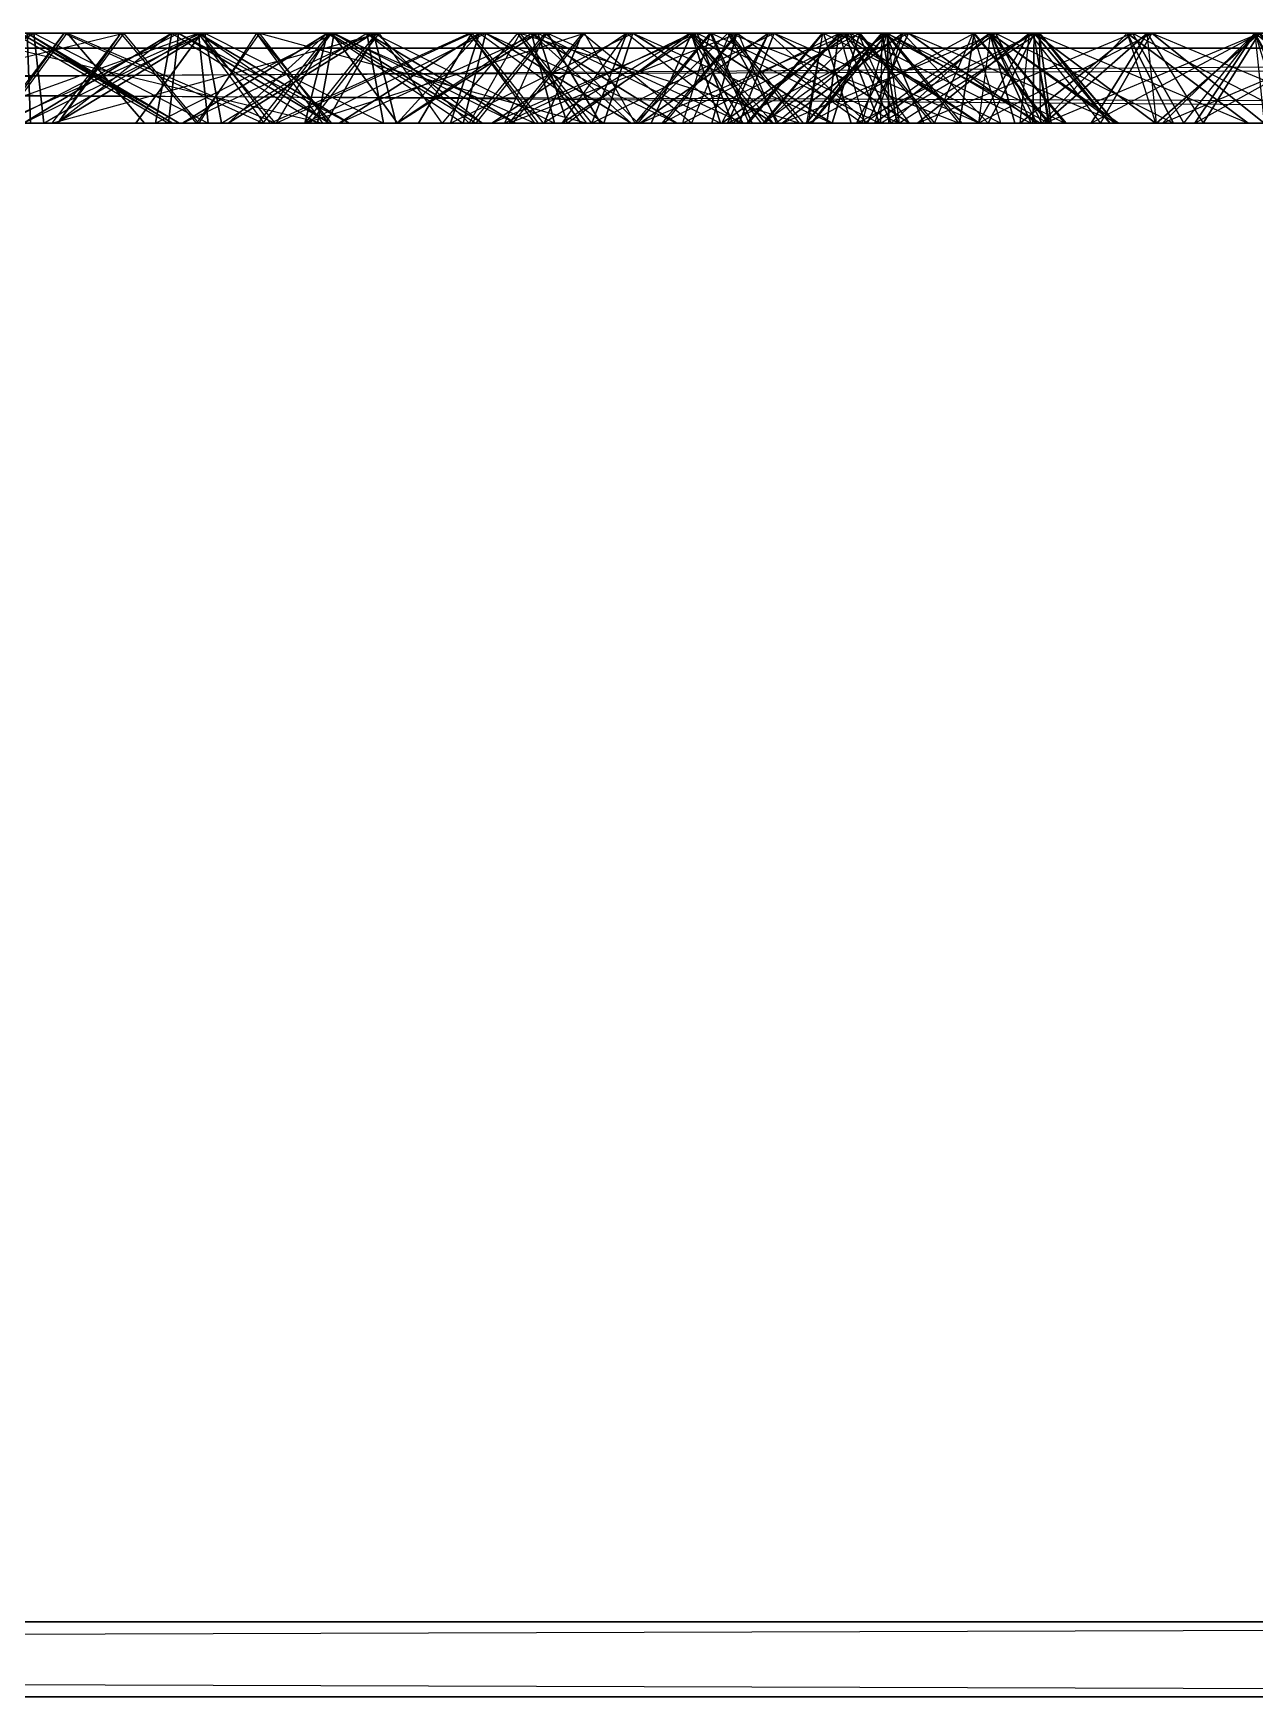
# Model space of a CAD drawing. Extents: x -14.5 to 19.3, y -2 to 15.6.
# Drawn here: x 6.171 to 6.986, y -0.55 to 0.56 of the extents above; entities that cross this region are included whole.
import ezdxf

# ---------------------------------------------------------------- set-up
doc = ezdxf.new("R2010")
doc.units = 0
doc.layers.add('UB3D', color=1, linetype='CONTINUOUS')

msp = doc.modelspace()

# ---------------------------------------------------------------- linework, layer by layer
at = {"layer": 'UB3D', "color": 2}
for points in [[(5.982397, 0.56, 4.289939), (6.149496, 0.5, 4.673707), (6.193267, 0.56, 4.647924)], [(6.069937, 0.56, 4.238375), (5.982397, 0.56, 4.289939), (6.280807, 0.56, 4.59636)], [(5.982397, 0.56, 4.289939), (6.280807, 0.56, 4.59636), (6.193267, 0.56, 4.647924)], [(6.026615, 0.56, 9.356724), (5.982401, 0.5, 9.331709), (6.231204, 0.56, 8.995114)], [(5.982401, 0.5, 9.331709), (6.231204, 0.56, 8.995114), (6.18699, 0.5, 8.970099)], [(6.026615, 0.56, 9.356724), (6.115041, 0.56, 9.406754), (6.231204, 0.56, 8.995114)], [(6.070288, 0.5, -13.774791), (6.057028, 0.5, -13.674063), (6.171017, 0.56, -13.76153)], [(6.057028, 0.5, -13.674063), (6.171017, 0.56, -13.76153), (6.157757, 0.56, -13.660802)], [(6.069937, 0.56, 4.238375), (6.113708, 0.5, 4.212592), (6.280807, 0.56, 4.59636)], [(6.070288, 0.5, 1.582792), (6.177648, 0.5, 1.619896), (6.171017, 0.56, 1.569531)], [(6.070288, 0.5, 1.582792), (6.157757, 0.56, 1.468803), (6.171017, 0.56, 1.569531)], [(6.070288, 0.5, -13.774791), (6.171017, 0.56, -13.76153), (6.177648, 0.5, -13.811895)], [(6.113708, 0.5, 4.212592), (6.280807, 0.56, 4.59636), (6.324578, 0.5, 4.570577)], [(6.159255, 0.5, 9.431769), (6.115041, 0.56, 9.406754), (6.363844, 0.5, 9.070159)], [(6.115041, 0.56, 9.406754), (6.363844, 0.5, 9.070159), (6.31963, 0.56, 9.045144)], [(6.115041, 0.56, 9.406754), (6.231204, 0.56, 8.995114), (6.31963, 0.56, 9.045144)], [(6.147447, 0.5, 4.552309), (6.145335, 0.5, 4.665881), (6.191186, 0.56, 4.644011)], [(6.145335, 0.5, 4.665881), (6.191186, 0.56, 4.644011), (6.324201, 0.5, 5.040882)], [(6.239149, 0.5, 4.508571), (6.147447, 0.5, 4.552309), (6.282888, 0.56, 4.600273)], [(6.147447, 0.5, 4.552309), (6.282888, 0.56, 4.600273), (6.191186, 0.56, 4.644011)], [(6.149496, 0.5, 4.673707), (6.193267, 0.56, 4.647924), (6.244832, 0.5, 4.735465)], [(6.157757, 0.56, 1.468803), (6.151126, 0.5, 1.418438), (6.267603, 0.56, 1.454341)], [(6.151126, 0.5, 1.418438), (6.267603, 0.56, 1.454341), (6.260972, 0.5, 1.403976)], [(6.151126, 0.5, -13.610437), (6.157757, 0.56, -13.660802), (6.260972, 0.5, -13.595975)], [(6.157757, 0.56, 1.468803), (6.171017, 0.56, 1.569531), (6.267603, 0.56, 1.454341)], [(6.157757, 0.56, -13.660802), (6.260972, 0.5, -13.595975), (6.267603, 0.56, -13.64634)], [(6.171017, 0.56, -13.76153), (6.157757, 0.56, -13.660802), (6.280863, 0.56, -13.747068)], [(6.157757, 0.56, -13.660802), (6.280863, 0.56, -13.747068), (6.267603, 0.56, -13.64634)], [(6.159955, 0.5, -13.609665), (6.162171, 0.56, -13.660416), (6.263672, 0.5, -13.655984)], [(6.162172, 0.56, 1.468417), (6.159956, 0.5, 1.417666), (6.263673, 0.5, 1.463986)], [(6.166603, 0.56, -13.761916), (6.162171, 0.56, -13.660416), (6.268104, 0.5, -13.757484)], [(6.162171, 0.56, -13.660416), (6.268104, 0.5, -13.757484), (6.263672, 0.5, -13.655984)], [(6.162172, 0.56, 1.468417), (6.166602, 0.56, 1.569917), (6.263673, 0.5, 1.463986)], [(6.164048, 0.5, -13.669099), (6.252243, 0.5, -13.597514), (6.263238, 0.56, -13.647109)], [(6.186038, 0.5, -13.768289), (6.164048, 0.5, -13.669099), (6.285228, 0.56, -13.746299)], [(6.164048, 0.5, -13.669099), (6.285228, 0.56, -13.746299), (6.263238, 0.56, -13.647109)], [(6.164049, 0.5, 1.477099), (6.263239, 0.56, 1.45511), (6.252244, 0.5, 1.405515)], [(6.164049, 0.5, 1.477099), (6.186037, 0.5, 1.576289), (6.263239, 0.56, 1.45511)], [(6.168818, 0.5, 1.620668), (6.166602, 0.56, 1.569917), (6.268103, 0.5, 1.565486)], [(6.166602, 0.56, 1.569917), (6.263673, 0.5, 1.463986), (6.268103, 0.5, 1.565486)], [(6.166603, 0.56, -13.761916), (6.168819, 0.5, -13.812667), (6.268104, 0.5, -13.757484)], [(6.177648, 0.5, 1.619896), (6.171017, 0.56, 1.569531), (6.287494, 0.5, 1.605434)], [(6.171017, 0.56, 1.569531), (6.287494, 0.5, 1.605434), (6.280863, 0.56, 1.555069)], [(6.171017, 0.56, 1.569531), (6.267603, 0.56, 1.454341), (6.280863, 0.56, 1.555069)], [(6.171017, 0.56, -13.76153), (6.177648, 0.5, -13.811895), (6.280863, 0.56, -13.747068)], [(6.177648, 0.5, -13.811895), (6.280863, 0.56, -13.747068), (6.287494, 0.5, -13.797433)], [(6.18706, 0.5, 9.091514), (6.229192, 0.56, 8.999063), (6.182966, 0.5, 8.977997)], [(6.229192, 0.56, 8.999063), (6.182966, 0.5, 8.977997), (6.401487, 0.56, 8.620997)], [(6.182966, 0.5, 8.977997), (6.401487, 0.56, 8.620997), (6.355261, 0.5, 8.599931)], [(6.186037, 0.5, 1.576289), (6.296222, 0.5, 1.603895), (6.285227, 0.56, 1.5543)], [(6.186037, 0.5, 1.576289), (6.263239, 0.56, 1.45511), (6.285227, 0.56, 1.5543)], [(6.186038, 0.5, -13.768289), (6.285228, 0.56, -13.746299), (6.296223, 0.5, -13.795894)], [(6.231204, 0.56, 8.995114), (6.18699, 0.5, 8.970099), (6.281234, 0.5, 8.906687)], [(6.18706, 0.5, 9.091514), (6.27951, 0.5, 9.133646), (6.229192, 0.56, 8.999063)], [(6.191186, 0.56, 4.644011), (6.324201, 0.5, 5.040882), (6.370052, 0.56, 5.019012)], [(6.282888, 0.56, 4.600273), (6.191186, 0.56, 4.644011), (6.461754, 0.56, 4.975274)], [(6.191186, 0.56, 4.644011), (6.461754, 0.56, 4.975274), (6.370052, 0.56, 5.019012)], [(6.280807, 0.56, 4.59636), (6.193267, 0.56, 4.647924), (6.332372, 0.5, 4.683901)], [(6.193267, 0.56, 4.647924), (6.332372, 0.5, 4.683901), (6.244832, 0.5, 4.735465)], [(6.27951, 0.5, 9.133646), (6.229192, 0.56, 8.999063), (6.321642, 0.56, 9.041195)], [(6.229192, 0.56, 8.999063), (6.321642, 0.56, 9.041195), (6.401487, 0.56, 8.620997)], [(6.231204, 0.56, 8.995114), (6.31963, 0.56, 9.045144), (6.281234, 0.5, 8.906687)], [(6.239149, 0.5, 4.508571), (6.282888, 0.56, 4.600273), (6.328739, 0.5, 4.578403)], [(6.252243, 0.5, -13.597514), (6.263238, 0.56, -13.647109), (6.360409, 0.5, -13.573534)], [(6.263239, 0.56, 1.45511), (6.252244, 0.5, 1.405515), (6.371406, 0.56, 1.43113)], [(6.252244, 0.5, 1.405515), (6.371406, 0.56, 1.43113), (6.360411, 0.5, 1.381535)], [(6.267603, 0.56, 1.454341), (6.260972, 0.5, 1.403976), (6.368332, 0.5, 1.44108)], [(6.260972, 0.5, -13.595975), (6.267603, 0.56, -13.64634), (6.368332, 0.5, -13.633079)], [(6.263238, 0.56, -13.647109), (6.360409, 0.5, -13.573534), (6.371404, 0.56, -13.623129)], [(6.285228, 0.56, -13.746299), (6.263238, 0.56, -13.647109), (6.393394, 0.56, -13.722319)], [(6.263238, 0.56, -13.647109), (6.393394, 0.56, -13.722319), (6.371404, 0.56, -13.623129)], [(6.263239, 0.56, 1.45511), (6.285227, 0.56, 1.5543), (6.371406, 0.56, 1.43113)], [(6.267603, 0.56, 1.454341), (6.280863, 0.56, 1.555069), (6.368332, 0.5, 1.44108)], [(6.280863, 0.56, -13.747068), (6.267603, 0.56, -13.64634), (6.381592, 0.5, -13.733807)], [(6.267603, 0.56, -13.64634), (6.381592, 0.5, -13.733807), (6.368332, 0.5, -13.633079)], [(6.270228, 0.5, -13.654827), (6.351848, 0.5, -13.575828), (6.367124, 0.56, -13.624276)], [(6.300778, 0.5, -13.751723), (6.270228, 0.5, -13.654827), (6.397674, 0.56, -13.721172)], [(6.270228, 0.5, -13.654827), (6.397674, 0.56, -13.721172), (6.367124, 0.56, -13.624276)], [(6.270229, 0.5, 1.462828), (6.367125, 0.56, 1.432277), (6.351849, 0.5, 1.383829)], [(6.270229, 0.5, 1.462828), (6.300779, 0.5, 1.559724), (6.367125, 0.56, 1.432277)], [(6.27951, 0.5, 9.133646), (6.367868, 0.5, 9.062261), (6.321642, 0.56, 9.041195)], [(6.280807, 0.56, 4.59636), (6.324578, 0.5, 4.570577), (6.332372, 0.5, 4.683901)], [(6.287494, 0.5, 1.605434), (6.280863, 0.56, 1.555069), (6.381592, 0.5, 1.541808)], [(6.280863, 0.56, 1.555069), (6.368332, 0.5, 1.44108), (6.381592, 0.5, 1.541808)], [(6.280863, 0.56, -13.747068), (6.287494, 0.5, -13.797433), (6.381592, 0.5, -13.733807)], [(6.31963, 0.56, 9.045144), (6.281234, 0.5, 8.906687), (6.36966, 0.5, 8.956717)], [(6.282888, 0.56, 4.600273), (6.328739, 0.5, 4.578403), (6.461754, 0.56, 4.975274)], [(6.296222, 0.5, 1.603895), (6.285227, 0.56, 1.5543), (6.404389, 0.5, 1.579915)], [(6.285227, 0.56, 1.5543), (6.404389, 0.5, 1.579915), (6.393394, 0.56, 1.53032)], [(6.285227, 0.56, 1.5543), (6.371406, 0.56, 1.43113), (6.393394, 0.56, 1.53032)], [(6.285228, 0.56, -13.746299), (6.296223, 0.5, -13.795894), (6.393394, 0.56, -13.722319)], [(6.296223, 0.5, -13.795894), (6.393394, 0.56, -13.722319), (6.404389, 0.5, -13.771914)], [(6.300778, 0.5, -13.751723), (6.397674, 0.56, -13.721172), (6.41295, 0.5, -13.76962)], [(6.300779, 0.5, 1.559724), (6.412951, 0.5, 1.577621), (6.397675, 0.56, 1.529173)], [(6.300779, 0.5, 1.559724), (6.367125, 0.56, 1.432277), (6.397675, 0.56, 1.529173)], [(6.363844, 0.5, 9.070159), (6.31963, 0.56, 9.045144), (6.36966, 0.5, 8.956717)], [(6.332741, 0.5, 4.919768), (6.320738, 0.5, 5.032723), (6.368321, 0.56, 5.014933)], [(6.320738, 0.5, 5.032723), (6.368321, 0.56, 5.014933), (6.46624, 0.5, 5.421886)], [(6.367868, 0.5, 9.062261), (6.321642, 0.56, 9.041195), (6.540163, 0.5, 8.684195)], [(6.321642, 0.56, 9.041195), (6.540163, 0.5, 8.684195), (6.493937, 0.56, 8.663129)], [(6.321642, 0.56, 9.041195), (6.401487, 0.56, 8.620997), (6.493937, 0.56, 8.663129)], [(6.324201, 0.5, 5.040882), (6.370052, 0.56, 5.019012), (6.413791, 0.5, 5.110714)], [(6.328739, 0.5, 4.578403), (6.461754, 0.56, 4.975274), (6.507605, 0.5, 4.953404)], [(6.427905, 0.5, 4.884188), (6.332741, 0.5, 4.919768), (6.463485, 0.56, 4.979353)], [(6.332741, 0.5, 4.919768), (6.463485, 0.56, 4.979353), (6.368321, 0.56, 5.014933)], [(6.351848, 0.5, -13.575828), (6.367124, 0.56, -13.624276), (6.457514, 0.5, -13.542512)], [(6.367125, 0.56, 1.432277), (6.351849, 0.5, 1.383829), (6.47279, 0.56, 1.398961)], [(6.351849, 0.5, 1.383829), (6.47279, 0.56, 1.398961), (6.457514, 0.5, 1.350513)], [(6.365912, 0.5, 8.720878), (6.399826, 0.56, 8.625106), (6.35194, 0.5, 8.608149)], [(6.399826, 0.56, 8.625106), (6.35194, 0.5, 8.608149), (6.538514, 0.56, 8.233462)], [(6.35194, 0.5, 8.608149), (6.538514, 0.56, 8.233462), (6.490628, 0.5, 8.216505)], [(6.401487, 0.56, 8.620997), (6.355261, 0.5, 8.599931), (6.443619, 0.5, 8.528546)], [(6.360409, 0.5, -13.573534), (6.371404, 0.56, -13.623129), (6.470594, 0.5, -13.601139)], [(6.371406, 0.56, 1.43113), (6.360411, 0.5, 1.381535), (6.470596, 0.5, 1.409141)], [(6.365912, 0.5, 8.720878), (6.461684, 0.5, 8.754792), (6.399826, 0.56, 8.625106)], [(6.367124, 0.56, -13.624276), (6.457514, 0.5, -13.542512), (6.47279, 0.56, -13.59096)], [(6.397674, 0.56, -13.721172), (6.367124, 0.56, -13.624276), (6.50334, 0.56, -13.687856)], [(6.367124, 0.56, -13.624276), (6.50334, 0.56, -13.687856), (6.47279, 0.56, -13.59096)], [(6.367125, 0.56, 1.432277), (6.397675, 0.56, 1.529173), (6.47279, 0.56, 1.398961)], [(6.368321, 0.56, 5.014933), (6.46624, 0.5, 5.421886), (6.513823, 0.56, 5.404096)], [(6.463485, 0.56, 4.979353), (6.368321, 0.56, 5.014933), (6.608987, 0.56, 5.368516)], [(6.368321, 0.56, 5.014933), (6.608987, 0.56, 5.368516), (6.513823, 0.56, 5.404096)], [(6.461754, 0.56, 4.975274), (6.370052, 0.56, 5.019012), (6.505493, 0.5, 5.066976)], [(6.370052, 0.56, 5.019012), (6.505493, 0.5, 5.066976), (6.413791, 0.5, 5.110714)], [(6.393394, 0.56, -13.722319), (6.371404, 0.56, -13.623129), (6.492584, 0.5, -13.700329)], [(6.371404, 0.56, -13.623129), (6.492584, 0.5, -13.700329), (6.470594, 0.5, -13.601139)], [(6.371406, 0.56, 1.43113), (6.393394, 0.56, 1.53032), (6.470596, 0.5, 1.409141)], [(6.37476, 0.5, 1.439357), (6.468625, 0.56, 1.400477), (6.449185, 0.5, 1.353544)], [(6.37476, 0.5, 1.439357), (6.41364, 0.5, 1.533221), (6.468625, 0.56, 1.400477)], [(6.374761, 0.5, -13.631356), (6.449185, 0.5, -13.545544), (6.468625, 0.56, -13.592476)], [(6.413641, 0.5, -13.72522), (6.374761, 0.5, -13.631356), (6.507505, 0.56, -13.68634)], [(6.374761, 0.5, -13.631356), (6.507505, 0.56, -13.68634), (6.468625, 0.56, -13.592476)], [(6.404389, 0.5, 1.579915), (6.393394, 0.56, 1.53032), (6.492584, 0.5, 1.508331)], [(6.393394, 0.56, 1.53032), (6.470596, 0.5, 1.409141), (6.492584, 0.5, 1.508331)], [(6.393394, 0.56, -13.722319), (6.404389, 0.5, -13.771914), (6.492584, 0.5, -13.700329)], [(6.397674, 0.56, -13.721172), (6.41295, 0.5, -13.76962), (6.50334, 0.56, -13.687856)], [(6.412951, 0.5, 1.577621), (6.397675, 0.56, 1.529173), (6.518616, 0.5, 1.544305)], [(6.397675, 0.56, 1.529173), (6.518616, 0.5, 1.544305), (6.50334, 0.56, 1.495857)], [(6.397675, 0.56, 1.529173), (6.47279, 0.56, 1.398961), (6.50334, 0.56, 1.495857)], [(6.461684, 0.5, 8.754792), (6.399826, 0.56, 8.625106), (6.495598, 0.56, 8.65902)], [(6.399826, 0.56, 8.625106), (6.495598, 0.56, 8.65902), (6.538514, 0.56, 8.233462)], [(6.401487, 0.56, 8.620997), (6.493937, 0.56, 8.663129), (6.443619, 0.5, 8.528546)], [(6.41295, 0.5, -13.76962), (6.50334, 0.56, -13.687856), (6.518616, 0.5, -13.736304)], [(6.41364, 0.5, 1.533221), (6.526945, 0.5, 1.541274), (6.507505, 0.56, 1.494341)], [(6.41364, 0.5, 1.533221), (6.468625, 0.56, 1.400477), (6.507505, 0.56, 1.494341)], [(6.413641, 0.5, -13.72522), (6.507505, 0.56, -13.68634), (6.526945, 0.5, -13.733272)], [(6.427905, 0.5, 4.884188), (6.463485, 0.56, 4.979353), (6.511068, 0.5, 4.961563)], [(6.493937, 0.56, 8.663129), (6.443619, 0.5, 8.528546), (6.536069, 0.5, 8.570678)], [(6.468625, 0.56, 1.400477), (6.449185, 0.5, 1.353544), (6.570985, 0.56, 1.358078)], [(6.449185, 0.5, 1.353544), (6.570985, 0.56, 1.358078), (6.551545, 0.5, 1.311145)], [(6.449185, 0.5, -13.545544), (6.468625, 0.56, -13.592476), (6.551544, 0.5, -13.503145)], [(6.47279, 0.56, 1.398961), (6.457514, 0.5, 1.350513), (6.569686, 0.5, 1.36841)], [(6.457514, 0.5, -13.542512), (6.47279, 0.56, -13.59096), (6.569686, 0.5, -13.560409)], [(6.461684, 0.5, 8.754792), (6.543484, 0.5, 8.675977), (6.495598, 0.56, 8.65902)], [(6.461754, 0.56, 4.975274), (6.507605, 0.5, 4.953404), (6.505493, 0.5, 5.066976)], [(6.463485, 0.56, 4.979353), (6.511068, 0.5, 4.961563), (6.608987, 0.56, 5.368516)], [(6.485302, 0.5, 5.301977), (6.463501, 0.5, 5.413457), (6.512453, 0.56, 5.399881)], [(6.463501, 0.5, 5.413457), (6.512453, 0.56, 5.399881), (6.574532, 0.5, 5.813821)], [(6.46624, 0.5, 5.421886), (6.513823, 0.56, 5.404096), (6.549403, 0.5, 5.499261)], [(6.468625, 0.56, 1.400477), (6.507505, 0.56, 1.494341), (6.570985, 0.56, 1.358078)], [(6.468625, 0.56, -13.592476), (6.551544, 0.5, -13.503145), (6.570984, 0.56, -13.550077)], [(6.507505, 0.56, -13.68634), (6.468625, 0.56, -13.592476), (6.609864, 0.56, -13.643941)], [(6.468625, 0.56, -13.592476), (6.609864, 0.56, -13.643941), (6.570984, 0.56, -13.550077)], [(6.47279, 0.56, 1.398961), (6.50334, 0.56, 1.495857), (6.569686, 0.5, 1.36841)], [(6.50334, 0.56, -13.687856), (6.47279, 0.56, -13.59096), (6.600236, 0.5, -13.657305)], [(6.47279, 0.56, -13.59096), (6.600236, 0.5, -13.657305), (6.569686, 0.5, -13.560409)], [(6.476849, 0.5, -13.598862), (6.543512, 0.5, -13.50689), (6.566968, 0.56, -13.55195)], [(6.523761, 0.5, -13.68898), (6.476849, 0.5, -13.598862), (6.61388, 0.56, -13.642068)], [(6.476849, 0.5, -13.598862), (6.61388, 0.56, -13.642068), (6.566968, 0.56, -13.55195)], [(6.476851, 0.5, 1.406863), (6.566969, 0.56, 1.359951), (6.543513, 0.5, 1.314892)], [(6.476851, 0.5, 1.406863), (6.523763, 0.5, 1.496981), (6.566969, 0.56, 1.359951)], [(6.583206, 0.5, 5.274827), (6.485302, 0.5, 5.301977), (6.610357, 0.56, 5.372731)], [(6.485302, 0.5, 5.301977), (6.610357, 0.56, 5.372731), (6.512453, 0.56, 5.399881)], [(6.511781, 0.5, 8.336063), (6.537219, 0.56, 8.2377), (6.488037, 0.5, 8.224981)], [(6.537219, 0.56, 8.2377), (6.488037, 0.5, 8.224981), (6.641245, 0.56, 7.83546)], [(6.488037, 0.5, 8.224981), (6.641245, 0.56, 7.83546), (6.592063, 0.5, 7.822741)], [(6.538514, 0.56, 8.233462), (6.490628, 0.5, 8.216505), (6.572428, 0.5, 8.13769)], [(6.540163, 0.5, 8.684195), (6.493937, 0.56, 8.663129), (6.536069, 0.5, 8.570678)], [(6.543484, 0.5, 8.675977), (6.495598, 0.56, 8.65902), (6.682172, 0.5, 8.284333)], [(6.495598, 0.56, 8.65902), (6.682172, 0.5, 8.284333), (6.634286, 0.56, 8.267376)], [(6.495598, 0.56, 8.65902), (6.538514, 0.56, 8.233462), (6.634286, 0.56, 8.267376)], [(6.518616, 0.5, 1.544305), (6.50334, 0.56, 1.495857), (6.600236, 0.5, 1.465306)], [(6.50334, 0.56, 1.495857), (6.569686, 0.5, 1.36841), (6.600236, 0.5, 1.465306)], [(6.50334, 0.56, -13.687856), (6.518616, 0.5, -13.736304), (6.600236, 0.5, -13.657305)], [(6.526945, 0.5, 1.541274), (6.507505, 0.56, 1.494341), (6.629305, 0.5, 1.498875)], [(6.507505, 0.56, 1.494341), (6.629305, 0.5, 1.498875), (6.609865, 0.56, 1.451942)], [(6.507505, 0.56, 1.494341), (6.570985, 0.56, 1.358078), (6.609865, 0.56, 1.451942)], [(6.507505, 0.56, -13.68634), (6.526945, 0.5, -13.733272), (6.609864, 0.56, -13.643941)], [(6.511068, 0.5, 4.961563), (6.608987, 0.56, 5.368516), (6.65657, 0.5, 5.350726)], [(6.511781, 0.5, 8.336063), (6.610143, 0.5, 8.361501), (6.537219, 0.56, 8.2377)], [(6.512453, 0.56, 5.399881), (6.574532, 0.5, 5.813821), (6.623484, 0.56, 5.800245)], [(6.610357, 0.56, 5.372731), (6.512453, 0.56, 5.399881), (6.721388, 0.56, 5.773095)], [(6.512453, 0.56, 5.399881), (6.721388, 0.56, 5.773095), (6.623484, 0.56, 5.800245)], [(6.608987, 0.56, 5.368516), (6.513823, 0.56, 5.404096), (6.644567, 0.5, 5.463681)], [(6.513823, 0.56, 5.404096), (6.644567, 0.5, 5.463681), (6.549403, 0.5, 5.499261)], [(6.523761, 0.5, -13.68898), (6.61388, 0.56, -13.642068), (6.637336, 0.5, -13.687128)], [(6.523763, 0.5, 1.496981), (6.637337, 0.5, 1.495128), (6.613881, 0.56, 1.450069)], [(6.523763, 0.5, 1.496981), (6.566969, 0.56, 1.359951), (6.613881, 0.56, 1.450069)], [(6.526945, 0.5, -13.733272), (6.609864, 0.56, -13.643941), (6.629304, 0.5, -13.690873)], [(6.610143, 0.5, 8.361501), (6.537219, 0.56, 8.2377), (6.635581, 0.56, 8.263138)], [(6.537219, 0.56, 8.2377), (6.635581, 0.56, 8.263138), (6.641245, 0.56, 7.83546)], [(6.538514, 0.56, 8.233462), (6.634286, 0.56, 8.267376), (6.572428, 0.5, 8.13769)], [(6.543512, 0.5, -13.50689), (6.566968, 0.56, -13.55195), (6.641787, 0.5, -13.455732)], [(6.566969, 0.56, 1.359951), (6.543513, 0.5, 1.314892), (6.665243, 0.56, 1.308793)], [(6.543513, 0.5, 1.314892), (6.665243, 0.56, 1.308793), (6.641787, 0.5, 1.263734)], [(6.551544, 0.5, -13.503145), (6.570984, 0.56, -13.550077), (6.664848, 0.5, -13.511197)], [(6.570985, 0.56, 1.358078), (6.551545, 0.5, 1.311145), (6.66485, 0.5, 1.319198)], [(6.566968, 0.56, -13.55195), (6.641787, 0.5, -13.455732), (6.665243, 0.56, -13.500792)], [(6.61388, 0.56, -13.642068), (6.566968, 0.56, -13.55195), (6.712155, 0.56, -13.59091)], [(6.566968, 0.56, -13.55195), (6.712155, 0.56, -13.59091), (6.665243, 0.56, -13.500792)], [(6.566969, 0.56, 1.359951), (6.613881, 0.56, 1.450069), (6.665243, 0.56, 1.308793)], [(6.609864, 0.56, -13.643941), (6.570984, 0.56, -13.550077), (6.703728, 0.5, -13.605061)], [(6.570984, 0.56, -13.550077), (6.703728, 0.5, -13.605061), (6.664848, 0.5, -13.511197)], [(6.570985, 0.56, 1.358078), (6.609865, 0.56, 1.451942), (6.66485, 0.5, 1.319198)], [(6.634286, 0.56, 8.267376), (6.572428, 0.5, 8.13769), (6.6682, 0.5, 8.171604)], [(6.603973, 0.5, 5.696029), (6.572538, 0.5, 5.805184), (6.622487, 0.56, 5.795927)], [(6.572538, 0.5, 5.805184), (6.622487, 0.56, 5.795927), (6.648252, 0.5, 6.213702)], [(6.574532, 0.5, 5.813821), (6.623484, 0.56, 5.800245), (6.650635, 0.5, 5.898149)], [(6.575717, 0.5, 1.365596), (6.661405, 0.56, 1.311008), (6.634111, 0.5, 1.268164)], [(6.575717, 0.5, 1.365596), (6.630305, 0.5, 1.451284), (6.661405, 0.56, 1.311008)], [(6.575718, 0.5, -13.557596), (6.634111, 0.5, -13.460164), (6.661405, 0.56, -13.503008)], [(6.630306, 0.5, -13.643282), (6.575718, 0.5, -13.557596), (6.715993, 0.56, -13.588694)], [(6.575718, 0.5, -13.557596), (6.715993, 0.56, -13.588694), (6.661405, 0.56, -13.503008)], [(6.583206, 0.5, 5.274827), (6.610357, 0.56, 5.372731), (6.659309, 0.5, 5.359155)], [(6.623555, 0.5, 7.940001), (6.640323, 0.56, 7.839795), (6.59022, 0.5, 7.831411)], [(6.640323, 0.56, 7.839795), (6.59022, 0.5, 7.831411), (6.708897, 0.56, 7.430018)], [(6.59022, 0.5, 7.831411), (6.708897, 0.56, 7.430018), (6.658794, 0.5, 7.421634)], [(6.641245, 0.56, 7.83546), (6.592063, 0.5, 7.822741), (6.666683, 0.5, 7.737097)], [(6.703871, 0.5, 5.677515), (6.603973, 0.5, 5.696029), (6.722385, 0.56, 5.777413)], [(6.603973, 0.5, 5.696029), (6.722385, 0.56, 5.777413), (6.622487, 0.56, 5.795927)], [(6.608987, 0.56, 5.368516), (6.65657, 0.5, 5.350726), (6.644567, 0.5, 5.463681)], [(6.609864, 0.56, -13.643941), (6.629304, 0.5, -13.690873), (6.703728, 0.5, -13.605061)], [(6.629305, 0.5, 1.498875), (6.609865, 0.56, 1.451942), (6.70373, 0.5, 1.413062)], [(6.609865, 0.56, 1.451942), (6.66485, 0.5, 1.319198), (6.70373, 0.5, 1.413062)], [(6.610143, 0.5, 8.361501), (6.684763, 0.5, 8.275857), (6.635581, 0.56, 8.263138)], [(6.610357, 0.56, 5.372731), (6.659309, 0.5, 5.359155), (6.721388, 0.56, 5.773095)], [(6.61388, 0.56, -13.642068), (6.637336, 0.5, -13.687128), (6.712155, 0.56, -13.59091)], [(6.637337, 0.5, 1.495128), (6.613881, 0.56, 1.450069), (6.735611, 0.5, 1.44397)], [(6.613881, 0.56, 1.450069), (6.735611, 0.5, 1.44397), (6.712155, 0.56, 1.398911)], [(6.613881, 0.56, 1.450069), (6.665243, 0.56, 1.308793), (6.712155, 0.56, 1.398911)], [(6.622487, 0.56, 5.795927), (6.648252, 0.5, 6.213702), (6.698201, 0.56, 6.204445)], [(6.722385, 0.56, 5.777413), (6.622487, 0.56, 5.795927), (6.798099, 0.56, 6.185931)], [(6.622487, 0.56, 5.795927), (6.798099, 0.56, 6.185931), (6.698201, 0.56, 6.204445)], [(6.721388, 0.56, 5.773095), (6.623484, 0.56, 5.800245), (6.748539, 0.5, 5.870999)], [(6.623484, 0.56, 5.800245), (6.748539, 0.5, 5.870999), (6.650635, 0.5, 5.898149)], [(6.623555, 0.5, 7.940001), (6.723761, 0.5, 7.956769), (6.640323, 0.56, 7.839795)], [(6.630305, 0.5, 1.451284), (6.743287, 0.5, 1.43954), (6.715993, 0.56, 1.396696)], [(6.630305, 0.5, 1.451284), (6.661405, 0.56, 1.311008), (6.715993, 0.56, 1.396696)], [(6.630306, 0.5, -13.643282), (6.715993, 0.56, -13.588694), (6.743287, 0.5, -13.631538)], [(6.661405, 0.56, 1.311008), (6.634111, 0.5, 1.268164), (6.754848, 0.56, 1.251479)], [(6.634111, 0.5, 1.268164), (6.754848, 0.56, 1.251479), (6.727554, 0.5, 1.208635)], [(6.634111, 0.5, -13.460164), (6.661405, 0.56, -13.503008), (6.727553, 0.5, -13.400635)], [(6.682172, 0.5, 8.284333), (6.634286, 0.56, 8.267376), (6.6682, 0.5, 8.171604)], [(6.684763, 0.5, 8.275857), (6.635581, 0.56, 8.263138), (6.788789, 0.5, 7.873617)], [(6.635581, 0.56, 8.263138), (6.788789, 0.5, 7.873617), (6.739607, 0.56, 7.860898)], [(6.635581, 0.56, 8.263138), (6.641245, 0.56, 7.83546), (6.739607, 0.56, 7.860898)], [(6.637336, 0.5, -13.687128), (6.712155, 0.56, -13.59091), (6.735611, 0.5, -13.63597)], [(6.723761, 0.5, 7.956769), (6.640323, 0.56, 7.839795), (6.740529, 0.56, 7.856563)], [(6.640323, 0.56, 7.839795), (6.740529, 0.56, 7.856563), (6.708897, 0.56, 7.430018)], [(6.641245, 0.56, 7.83546), (6.739607, 0.56, 7.860898), (6.666683, 0.5, 7.737097)], [(6.665243, 0.56, 1.308793), (6.641787, 0.5, 1.263734), (6.755361, 0.5, 1.261881)], [(6.641787, 0.5, -13.455732), (6.665243, 0.56, -13.500792), (6.755362, 0.5, -13.45388)], [(6.687847, 0.5, 6.098926), (6.647019, 0.5, 6.204926), (6.697585, 0.56, 6.200057)], [(6.647019, 0.5, 6.204926), (6.697585, 0.56, 6.200057), (6.686841, 0.5, 6.618488)], [(6.648252, 0.5, 6.213702), (6.698201, 0.56, 6.204445), (6.716715, 0.5, 6.304343)], [(6.700386, 0.5, 7.535703), (6.708357, 0.56, 7.434417), (6.657714, 0.5, 7.430431)], [(6.708357, 0.56, 7.434417), (6.657714, 0.5, 7.430431), (6.740954, 0.56, 7.020223)], [(6.657714, 0.5, 7.430431), (6.740954, 0.56, 7.020223), (6.690311, 0.5, 7.016237)], [(6.708897, 0.56, 7.430018), (6.658794, 0.5, 7.421634), (6.725665, 0.5, 7.329812)], [(6.659309, 0.5, 5.359155), (6.721388, 0.56, 5.773095), (6.77034, 0.5, 5.759519)], [(6.661405, 0.56, 1.311008), (6.715993, 0.56, 1.396696), (6.754848, 0.56, 1.251479)], [(6.661405, 0.56, -13.503008), (6.727553, 0.5, -13.400635), (6.754847, 0.56, -13.443479)], [(6.715993, 0.56, -13.588694), (6.661405, 0.56, -13.503008), (6.809435, 0.56, -13.529165)], [(6.661405, 0.56, -13.503008), (6.809435, 0.56, -13.529165), (6.754847, 0.56, -13.443479)], [(6.665243, 0.56, 1.308793), (6.712155, 0.56, 1.398911), (6.755361, 0.5, 1.261881)], [(6.712155, 0.56, -13.59091), (6.665243, 0.56, -13.500792), (6.802274, 0.5, -13.543998)], [(6.665243, 0.56, -13.500792), (6.802274, 0.5, -13.543998), (6.755362, 0.5, -13.45388)], [(6.739607, 0.56, 7.860898), (6.666683, 0.5, 7.737097), (6.765045, 0.5, 7.762535)], [(6.670614, 0.5, -13.50787), (6.720292, 0.5, -13.405719), (6.751217, 0.56, -13.446021)], [(6.732462, 0.5, -13.588472), (6.670614, 0.5, -13.50787), (6.813065, 0.56, -13.526623)], [(6.670614, 0.5, -13.50787), (6.813065, 0.56, -13.526623), (6.751217, 0.56, -13.446021)], [(6.670615, 0.5, 1.315871), (6.751218, 0.56, 1.254022), (6.720293, 0.5, 1.21372)], [(6.670615, 0.5, 1.315871), (6.732463, 0.5, 1.396473), (6.751218, 0.56, 1.254022)], [(6.736289, 0.5, 6.507598), (6.686377, 0.5, 6.609636), (6.737175, 0.56, 6.609193)], [(6.686377, 0.5, 6.609636), (6.737175, 0.56, 6.609193), (6.690002, 0.5, 7.025094)], [(6.697585, 0.56, 6.200057), (6.686841, 0.5, 6.618488), (6.737407, 0.56, 6.613619)], [(6.686841, 0.5, 6.618488), (6.737407, 0.56, 6.613619), (6.747145, 0.5, 6.71475)], [(6.788977, 0.5, 6.089188), (6.687847, 0.5, 6.098926), (6.798715, 0.56, 6.190319)], [(6.687847, 0.5, 6.098926), (6.798715, 0.56, 6.190319), (6.697585, 0.56, 6.200057)], [(6.737175, 0.56, 6.609193), (6.690002, 0.5, 7.025094), (6.7408, 0.56, 7.024651)], [(6.690002, 0.5, 7.025094), (6.7408, 0.56, 7.024651), (6.741686, 0.5, 7.126246)], [(6.740954, 0.56, 7.020223), (6.690311, 0.5, 7.016237), (6.748925, 0.5, 6.918937)], [(6.798715, 0.56, 6.190319), (6.697585, 0.56, 6.200057), (6.838537, 0.56, 6.603881)], [(6.697585, 0.56, 6.200057), (6.838537, 0.56, 6.603881), (6.737407, 0.56, 6.613619)], [(6.798099, 0.56, 6.185931), (6.698201, 0.56, 6.204445), (6.816613, 0.5, 6.285829)], [(6.698201, 0.56, 6.204445), (6.816613, 0.5, 6.285829), (6.716715, 0.5, 6.304343)], [(6.700386, 0.5, 7.535703), (6.801672, 0.5, 7.543673), (6.708357, 0.56, 7.434417)], [(6.703871, 0.5, 5.677515), (6.722385, 0.56, 5.777413), (6.772334, 0.5, 5.768156)], [(6.801672, 0.5, 7.543673), (6.708357, 0.56, 7.434417), (6.809643, 0.56, 7.442387)], [(6.708357, 0.56, 7.434417), (6.809643, 0.56, 7.442387), (6.740954, 0.56, 7.020223)], [(6.740529, 0.56, 7.856563), (6.708897, 0.56, 7.430018), (6.809103, 0.56, 7.446786)], [(6.708897, 0.56, 7.430018), (6.809103, 0.56, 7.446786), (6.725665, 0.5, 7.329812)], [(6.735611, 0.5, 1.44397), (6.712155, 0.56, 1.398911), (6.802273, 0.5, 1.351999)], [(6.712155, 0.56, 1.398911), (6.755361, 0.5, 1.261881), (6.802273, 0.5, 1.351999)], [(6.712155, 0.56, -13.59091), (6.735611, 0.5, -13.63597), (6.802274, 0.5, -13.543998)], [(6.743287, 0.5, 1.43954), (6.715993, 0.56, 1.396696), (6.83673, 0.5, 1.380011)], [(6.715993, 0.56, 1.396696), (6.83673, 0.5, 1.380011), (6.809436, 0.56, 1.337167)], [(6.715993, 0.56, 1.396696), (6.754848, 0.56, 1.251479), (6.809436, 0.56, 1.337167)], [(6.715993, 0.56, -13.588694), (6.743287, 0.5, -13.631538), (6.809435, 0.56, -13.529165)], [(6.720292, 0.5, -13.405719), (6.751217, 0.56, -13.446021), (6.80819, 0.5, -13.338272)], [(6.751218, 0.56, 1.254022), (6.720293, 0.5, 1.21372), (6.839116, 0.56, 1.186575)], [(6.720293, 0.5, 1.21372), (6.839116, 0.56, 1.186575), (6.808191, 0.5, 1.146273)], [(6.721388, 0.56, 5.773095), (6.77034, 0.5, 5.759519), (6.748539, 0.5, 5.870999)], [(6.722385, 0.56, 5.777413), (6.772334, 0.5, 5.768156), (6.798099, 0.56, 6.185931)], [(6.723761, 0.5, 7.956769), (6.790632, 0.5, 7.864947), (6.740529, 0.56, 7.856563)], [(6.809103, 0.56, 7.446786), (6.725665, 0.5, 7.329812), (6.825871, 0.5, 7.34658)], [(6.727553, 0.5, -13.400635), (6.754847, 0.56, -13.443479), (6.840534, 0.5, -13.388891)], [(6.754848, 0.56, 1.251479), (6.727554, 0.5, 1.208635), (6.840536, 0.5, 1.196891)], [(6.732462, 0.5, -13.588472), (6.813065, 0.56, -13.526623), (6.84399, 0.5, -13.566925)], [(6.732463, 0.5, 1.396473), (6.843991, 0.5, 1.374926), (6.813066, 0.56, 1.334624)], [(6.732463, 0.5, 1.396473), (6.751218, 0.56, 1.254022), (6.813066, 0.56, 1.334624)], [(6.837883, 0.5, 6.506712), (6.736289, 0.5, 6.507598), (6.838769, 0.56, 6.608307)], [(6.736289, 0.5, 6.507598), (6.838769, 0.56, 6.608307), (6.737175, 0.56, 6.609193)], [(6.838769, 0.56, 6.608307), (6.737175, 0.56, 6.609193), (6.842394, 0.56, 7.023765)], [(6.737175, 0.56, 6.609193), (6.842394, 0.56, 7.023765), (6.7408, 0.56, 7.024651)], [(6.838537, 0.56, 6.603881), (6.737407, 0.56, 6.613619), (6.848275, 0.5, 6.705012)], [(6.737407, 0.56, 6.613619), (6.848275, 0.5, 6.705012), (6.747145, 0.5, 6.71475)], [(6.788789, 0.5, 7.873617), (6.739607, 0.56, 7.860898), (6.765045, 0.5, 7.762535)], [(6.790632, 0.5, 7.864947), (6.740529, 0.56, 7.856563), (6.859206, 0.5, 7.45517)], [(6.740529, 0.56, 7.856563), (6.859206, 0.5, 7.45517), (6.809103, 0.56, 7.446786)], [(6.842394, 0.56, 7.023765), (6.7408, 0.56, 7.024651), (6.84328, 0.5, 7.12536)], [(6.7408, 0.56, 7.024651), (6.84328, 0.5, 7.12536), (6.741686, 0.5, 7.126246)], [(6.809643, 0.56, 7.442387), (6.740954, 0.56, 7.020223), (6.84224, 0.56, 7.028193)], [(6.740954, 0.56, 7.020223), (6.84224, 0.56, 7.028193), (6.748925, 0.5, 6.918937)], [(6.743287, 0.5, -13.631538), (6.809435, 0.56, -13.529165), (6.836729, 0.5, -13.572009)], [(6.84224, 0.56, 7.028193), (6.748925, 0.5, 6.918937), (6.850211, 0.5, 6.926907)], [(6.751217, 0.56, -13.446021), (6.80819, 0.5, -13.338272), (6.839115, 0.56, -13.378574)], [(6.813065, 0.56, -13.526623), (6.751217, 0.56, -13.446021), (6.900963, 0.56, -13.459176)], [(6.751217, 0.56, -13.446021), (6.900963, 0.56, -13.459176), (6.839115, 0.56, -13.378574)], [(6.751218, 0.56, 1.254022), (6.813066, 0.56, 1.334624), (6.839116, 0.56, 1.186575)], [(6.809435, 0.56, -13.529165), (6.754847, 0.56, -13.443479), (6.895122, 0.5, -13.474577)], [(6.754847, 0.56, -13.443479), (6.895122, 0.5, -13.474577), (6.840534, 0.5, -13.388891)], [(6.754848, 0.56, 1.251479), (6.809436, 0.56, 1.337167), (6.840536, 0.5, 1.196891)], [(6.760815, 0.5, -13.450062), (6.8014, 0.5, -13.34397), (6.83572, 0.56, -13.381423)], [(6.829453, 0.5, -13.524966), (6.760815, 0.5, -13.450062), (6.904358, 0.56, -13.456327)], [(6.760815, 0.5, -13.450062), (6.904358, 0.56, -13.456327), (6.83572, 0.56, -13.381423)], [(6.760816, 0.5, 1.258063), (6.835721, 0.56, 1.189424), (6.801401, 0.5, 1.151971)], [(6.760816, 0.5, 1.258063), (6.829454, 0.5, 1.332967), (6.835721, 0.56, 1.189424)], [(6.772334, 0.5, 5.768156), (6.798099, 0.56, 6.185931), (6.848048, 0.5, 6.176674)], [(6.788977, 0.5, 6.089188), (6.798715, 0.56, 6.190319), (6.849281, 0.5, 6.18545)], [(6.798099, 0.56, 6.185931), (6.848048, 0.5, 6.176674), (6.816613, 0.5, 6.285829)], [(6.798715, 0.56, 6.190319), (6.849281, 0.5, 6.18545), (6.838537, 0.56, 6.603881)], [(6.8014, 0.5, -13.34397), (6.83572, 0.56, -13.381423), (6.883085, 0.5, -13.269119)], [(6.835721, 0.56, 1.189424), (6.801401, 0.5, 1.151971), (6.917406, 0.56, 1.114573)], [(6.801401, 0.5, 1.151971), (6.917406, 0.56, 1.114573), (6.883086, 0.5, 1.07712)], [(6.801672, 0.5, 7.543673), (6.860286, 0.5, 7.446373), (6.809643, 0.56, 7.442387)], [(6.80819, 0.5, -13.338272), (6.839115, 0.56, -13.378574), (6.919718, 0.5, -13.316725)], [(6.839116, 0.56, 1.186575), (6.808191, 0.5, 1.146273), (6.919719, 0.5, 1.124726)], [(6.859206, 0.5, 7.45517), (6.809103, 0.56, 7.446786), (6.825871, 0.5, 7.34658)], [(6.809435, 0.56, -13.529165), (6.836729, 0.5, -13.572009), (6.895122, 0.5, -13.474577)], [(6.83673, 0.5, 1.380011), (6.809436, 0.56, 1.337167), (6.895124, 0.5, 1.282579)], [(6.809436, 0.56, 1.337167), (6.840536, 0.5, 1.196891), (6.895124, 0.5, 1.282579)], [(6.860286, 0.5, 7.446373), (6.809643, 0.56, 7.442387), (6.892883, 0.5, 7.032179)], [(6.809643, 0.56, 7.442387), (6.892883, 0.5, 7.032179), (6.84224, 0.56, 7.028193)], [(6.813065, 0.56, -13.526623), (6.84399, 0.5, -13.566925), (6.900963, 0.56, -13.459176)], [(6.843991, 0.5, 1.374926), (6.813066, 0.56, 1.334624), (6.931889, 0.5, 1.307479)], [(6.813066, 0.56, 1.334624), (6.931889, 0.5, 1.307479), (6.900964, 0.56, 1.267177)], [(6.813066, 0.56, 1.334624), (6.839116, 0.56, 1.186575), (6.900964, 0.56, 1.267177)], [(6.829453, 0.5, -13.524966), (6.904358, 0.56, -13.456327), (6.938678, 0.5, -13.49378)], [(6.829454, 0.5, 1.332967), (6.938679, 0.5, 1.301781), (6.904359, 0.56, 1.264328)], [(6.829454, 0.5, 1.332967), (6.835721, 0.56, 1.189424), (6.904359, 0.56, 1.264328)], [(6.83572, 0.56, -13.381423), (6.883085, 0.5, -13.269119), (6.917405, 0.56, -13.306572)], [(6.904358, 0.56, -13.456327), (6.83572, 0.56, -13.381423), (6.986043, 0.56, -13.381476)], [(6.83572, 0.56, -13.381423), (6.986043, 0.56, -13.381476), (6.917405, 0.56, -13.306572)], [(6.835721, 0.56, 1.189424), (6.904359, 0.56, 1.264328), (6.917406, 0.56, 1.114573)], [(6.837883, 0.5, 6.506712), (6.838769, 0.56, 6.608307), (6.889567, 0.5, 6.607864)], [(6.849281, 0.5, 6.18545), (6.838537, 0.56, 6.603881), (6.889103, 0.5, 6.599012)], [(6.838537, 0.56, 6.603881), (6.889103, 0.5, 6.599012), (6.848275, 0.5, 6.705012)], [(6.838769, 0.56, 6.608307), (6.889567, 0.5, 6.607864), (6.842394, 0.56, 7.023765)], [(6.900963, 0.56, -13.459176), (6.839115, 0.56, -13.378574), (6.981566, 0.5, -13.397327)], [(6.839115, 0.56, -13.378574), (6.981566, 0.5, -13.397327), (6.919718, 0.5, -13.316725)], [(6.839116, 0.56, 1.186575), (6.900964, 0.56, 1.267177), (6.919719, 0.5, 1.124726)], [(6.892883, 0.5, 7.032179), (6.84224, 0.56, 7.028193), (6.850211, 0.5, 6.926907)], [(6.889567, 0.5, 6.607864), (6.842394, 0.56, 7.023765), (6.893192, 0.5, 7.023322)], [(6.842394, 0.56, 7.023765), (6.893192, 0.5, 7.023322), (6.84328, 0.5, 7.12536)], [(6.84399, 0.5, -13.566925), (6.900963, 0.56, -13.459176), (6.931888, 0.5, -13.499478)], [(6.845633, 0.5, -13.38461), (6.876819, 0.5, -13.275385), (6.914272, 0.56, -13.309705)], [(6.920537, 0.5, -13.453248), (6.845633, 0.5, -13.38461), (6.989176, 0.56, -13.378343)], [(6.845633, 0.5, -13.38461), (6.989176, 0.56, -13.378343), (6.914272, 0.56, -13.309705)], [(6.845634, 0.5, 1.192611), (6.914273, 0.56, 1.117706), (6.87682, 0.5, 1.083386)], [(6.845634, 0.5, 1.192611), (6.920538, 0.5, 1.261249), (6.914273, 0.56, 1.117706)], [(6.876819, 0.5, -13.275385), (6.914272, 0.56, -13.309705), (6.95167, 0.5, -13.1937)], [(6.914273, 0.56, 1.117706), (6.87682, 0.5, 1.083386), (6.989124, 0.56, 1.036021)], [(6.87682, 0.5, 1.083386), (6.989124, 0.56, 1.036021), (6.951671, 0.5, 1.001701)], [(6.883085, 0.5, -13.269119), (6.917405, 0.56, -13.306572), (6.99231, 0.5, -13.237933)], [(6.917406, 0.56, 1.114573), (6.883086, 0.5, 1.07712), (6.992311, 0.5, 1.045934)], [(6.900963, 0.56, -13.459176), (6.931888, 0.5, -13.499478), (6.981566, 0.5, -13.397327)], [(6.931889, 0.5, 1.307479), (6.900964, 0.56, 1.267177), (6.981567, 0.5, 1.205328)], [(6.900964, 0.56, 1.267177), (6.919719, 0.5, 1.124726), (6.981567, 0.5, 1.205328)], [(6.904358, 0.56, -13.456327), (6.938678, 0.5, -13.49378), (6.986043, 0.56, -13.381476)], [(6.938679, 0.5, 1.301781), (6.904359, 0.56, 1.264328), (7.020364, 0.5, 1.22693)], [(6.904359, 0.56, 1.264328), (7.020364, 0.5, 1.22693), (6.986044, 0.56, 1.189477)], [(6.904359, 0.56, 1.264328), (6.917406, 0.56, 1.114573), (6.986044, 0.56, 1.189477)], [(6.914272, 0.56, -13.309705), (6.95167, 0.5, -13.1937), (6.989123, 0.56, -13.22802)], [(6.989176, 0.56, -13.378343), (6.914272, 0.56, -13.309705), (7.064027, 0.56, -13.296658)], [(6.914272, 0.56, -13.309705), (7.064027, 0.56, -13.296658), (6.989123, 0.56, -13.22802)], [(6.920538, 0.5, 1.261249), (6.914273, 0.56, 1.117706), (6.989177, 0.56, 1.186344)], [(6.914273, 0.56, 1.117706), (6.989177, 0.56, 1.186344), (6.989124, 0.56, 1.036021)], [(6.986043, 0.56, -13.381476), (6.917405, 0.56, -13.306572), (7.060948, 0.5, -13.312837)], [(6.917405, 0.56, -13.306572), (7.060948, 0.5, -13.312837), (6.99231, 0.5, -13.237933)], [(6.917406, 0.56, 1.114573), (6.986044, 0.56, 1.189477), (6.992311, 0.5, 1.045934)], [(6.920537, 0.5, -13.453248), (6.989176, 0.56, -13.378343), (7.026629, 0.5, -13.412663)], [(6.920538, 0.5, 1.261249), (7.02663, 0.5, 1.220664), (6.989177, 0.56, 1.186344)], [(6.924425, 0.5, -13.312018), (6.945972, 0.5, -13.20049), (6.986274, 0.56, -13.231415)], [(7.005027, 0.5, -13.373866), (6.924425, 0.5, -13.312018), (7.066876, 0.56, -13.293263)], [(6.924425, 0.5, -13.312018), (7.066876, 0.56, -13.293263), (6.986274, 0.56, -13.231415)], [(6.924426, 0.5, 1.120019), (6.986275, 0.56, 1.039416), (6.945973, 0.5, 1.008491)], [(6.924426, 0.5, 1.120019), (7.005028, 0.5, 1.181867), (6.986275, 0.56, 1.039416)], [(6.938678, 0.5, -13.49378), (6.986043, 0.56, -13.381476), (7.020363, 0.5, -13.418929)], [(6.945972, 0.5, -13.20049), (6.986274, 0.56, -13.231415), (7.013419, 0.5, -13.112592)], [(6.986275, 0.56, 1.039416), (6.945973, 0.5, 1.008491), (7.053722, 0.56, 0.951518)], [(6.945973, 0.5, 1.008491), (7.053722, 0.56, 0.951518), (7.01342, 0.5, 0.920593)], [(6.95167, 0.5, -13.1937), (6.989123, 0.56, -13.22802), (7.057762, 0.5, -13.153115)], [(6.989124, 0.56, 1.036021), (6.951671, 0.5, 1.001701), (7.057763, 0.5, 0.961116)], [(6.986043, 0.56, -13.381476), (7.020363, 0.5, -13.418929), (7.060948, 0.5, -13.312837)]]:
    msp.add_3dface(points, dxfattribs=at)
at = {"layer": 'UB3D', "color": 253}
for points in [[(-2.772834, 0.55, -6.6675), (-2.772834, 0.5, -6.731), (11.264, 0.55, -6.6675)], [(-2.772834, 0.5, -6.731), (11.264, 0.55, -6.6675), (11.264, 0.5, -6.731)], [(-2.772834, 0.5, -6.477), (-2.772834, 0.55, -6.5405), (11.264, 0.5, -6.477)], [(-2.772834, 0.55, -6.5405), (11.264, 0.5, -6.477), (11.264, 0.55, -6.5405)], [(-2.772834, 0.55, -6.6675), (-2.772834, 0.55, -6.5405), (11.264, 0.55, -6.6675)], [(-2.772834, 0.55, -6.5405), (11.264, 0.55, -6.6675), (11.264, 0.55, -6.5405)], [(2.032, 0.55, 5.5245), (2.032, 0.5, 5.461), (8.636, 0.55, 5.5245)], [(2.032, 0.5, 5.461), (8.636, 0.55, 5.5245), (8.636, 0.5, 5.461)], [(2.032, 0.5, 5.715), (2.032, 0.55, 5.6515), (8.636, 0.5, 5.715)], [(2.032, 0.55, 5.6515), (8.636, 0.5, 5.715), (8.636, 0.55, 5.6515)], [(2.032, 0.55, 5.5245), (2.032, 0.55, 5.6515), (8.636, 0.55, 5.5245)], [(2.032, 0.55, 5.6515), (8.636, 0.55, 5.5245), (8.636, 0.55, 5.6515)], [(-7.112, -0.55, 9.7155), (-7.112, -0.5, 9.779), (8.763, -0.55, 9.7155)], [(-7.112, -0.5, 9.779), (8.763, -0.55, 9.7155), (8.763, -0.5, 9.779)], [(-7.112, -0.5, 9.525), (-7.112, -0.55, 9.5885), (8.763, -0.5, 9.525)], [(-7.112, -0.55, 9.5885), (8.763, -0.5, 9.525), (8.763, -0.55, 9.5885)], [(-7.112, -0.55, 9.7155), (-7.112, -0.55, 9.5885), (8.763, -0.55, 9.7155)], [(-7.112, -0.55, 9.5885), (8.763, -0.55, 9.7155), (8.763, -0.55, 9.5885)]]:
    msp.add_3dface(points, dxfattribs=at)
at = {"layer": 'UB3D', "color": 94}
for points in [[(-14.478, 0.5, -14.986), (19.304, 0.5, -14.986), (19.304, -0.5, -14.986), (-14.478, -0.5, -14.986)], [(19.304, 0.5, 13.97097), (-14.478, 0.5, 13.97097), (-14.478, -0.5, 13.97097), (19.304, -0.5, 13.97097)], [(-14.478, 0.5, 13.97097), (-14.478, 0.5, -14.986), (19.304, 0.5, -14.986)], [(-14.478, 0.5, 13.97097), (19.304, 0.5, -14.986), (19.304, 0.5, 13.97097)], [(-14.478, 0.5, 13.97097), (19.304, 0.5, 13.97097), (-14.478, 0.5, 13.97097)], [(-14.478, -0.5, 13.97097), (19.304, -0.5, 13.97097), (19.304, -0.5, -14.986)], [(-14.478, -0.5, 13.97097), (19.304, -0.5, -14.986), (-14.478, -0.5, -14.986)]]:
    msp.add_3dface(points, dxfattribs=at)

doc.saveas('drawing.dxf')
